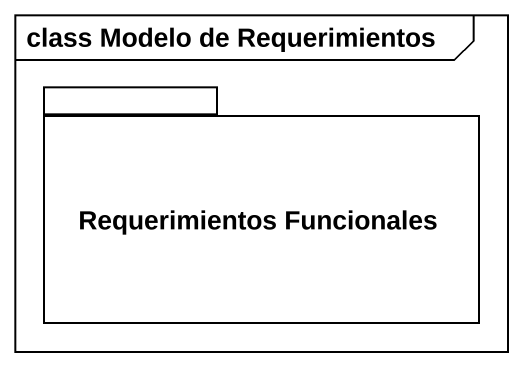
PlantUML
@startuml
mainframe class Modelo de Requerimientos
package "Requerimientos Funcionales" as Requerimientos_Funcionales {
}
@enduml
